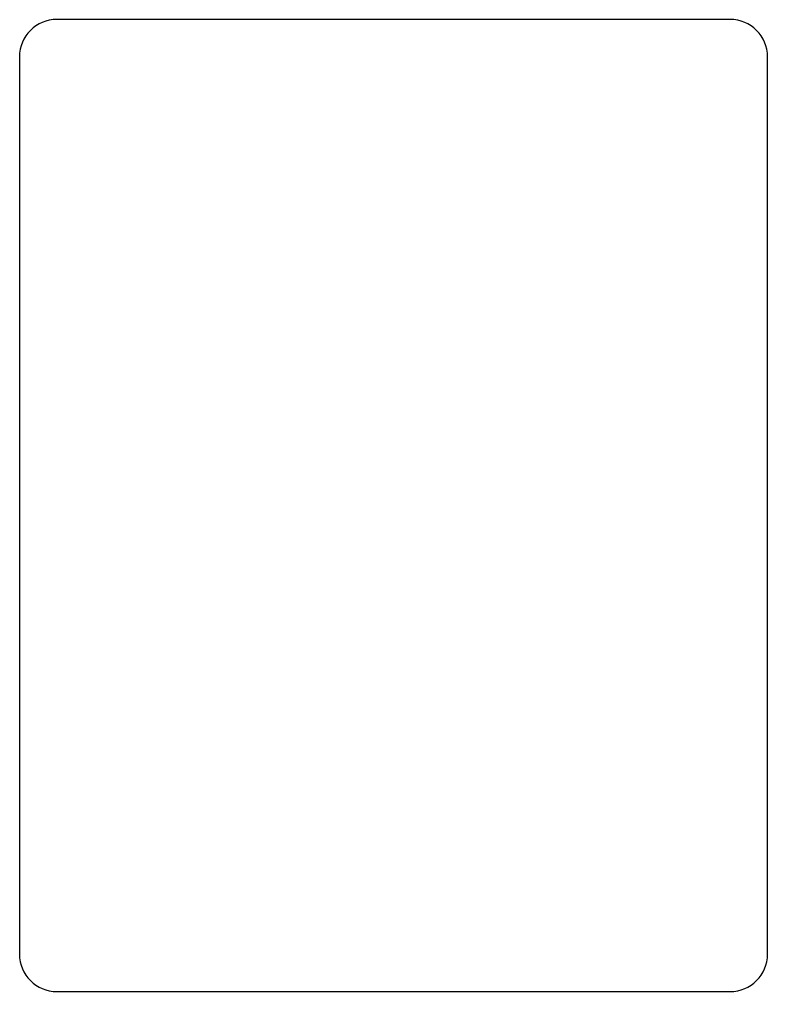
# Model space of a CAD drawing. Header units: millimetres. Extents: x 230 to 250, y -104.2 to -78.2.
import ezdxf

# ---------------------------------------------------------------- set-up
doc = ezdxf.new("R2010")
doc.units = ezdxf.units.MM

msp = doc.modelspace()

# ---------------------------------------------------------------- linework, layer by layer
at = {"linetype": 'CONTINUOUS'}
for p, q in [((249, -78.16), (231, -78.16)), ((230, -79.16), (230, -103.16)), ((250, -103.16), (250, -79.16)), ((231, -104.16), (249, -104.16))]:
    msp.add_line(p, q, dxfattribs=at)
for centre, start, end in [((231, -79.16), 90, 180), ((249, -79.16), 0, 90), ((231, -103.16), 180, 270), ((249, -103.16), 270, 360)]:
    msp.add_arc(centre, 1, start, end, dxfattribs=at)

doc.saveas('drawing.dxf')
